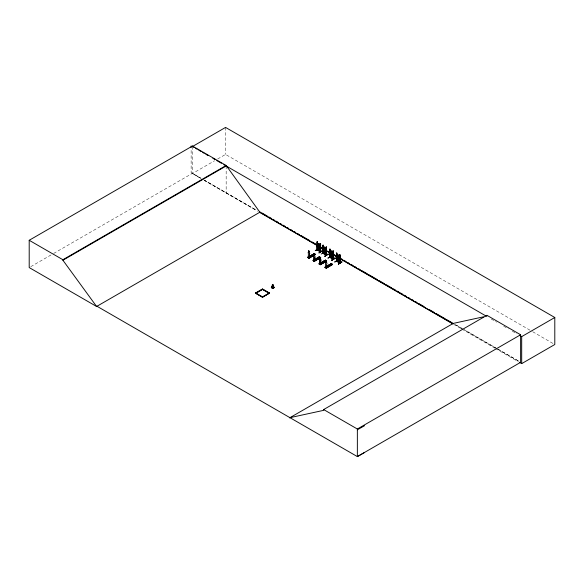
<?xml version="1.0" encoding="UTF-8"?>
<svg xmlns="http://www.w3.org/2000/svg" width="584" height="584" viewBox="0 0 584 584"><rect width="100%" height="100%" fill="white"/><g stroke="black" fill="none" stroke-linecap="round" stroke-linejoin="round"><path stroke-width="0.44" stroke-dasharray="2.92 2.19" d="M30.777 266.662L52.845 253.916M53.633 253.463L192.457 173.309L201.078 178.288M192.457 146.526L192.457 173.536L214.532 160.797M217.679 158.972L225.563 154.424L531.9 331.289M200.962 178.354L191.136 172.703L191.136 148.599M204.108 180.164L255.938 209.97L204.218 180.098M463.426 329.288L454.79 324.317L463.404 329.296M497.196 348.706L464.214 329.734L497.108 348.757M497.977 349.152L519.183 361.35M532.696 331.741L554.8 344.509M491.224 319.017L496.692 322.171M503.722 326.23L508.416 328.938M512.321 331.194L517.008 333.902M497.889 349.203L519.052 361.423M192.457 173.536L201.078 178.514M204.218 180.325L257.77 211.24M453.739 324.383L460.849 328.493M461.645 328.945L494.831 348.108M495.619 348.568L518.534 361.795M226.161 165.98L226.161 192.99M225.563 127.414L225.563 154.424"/><path stroke-width="0.88" d="M309.286 257.456L309.498 254.047A1.102 0.642 59.5 0 0 309.337 252.543L309.323 251.441M309.498 254.047L309.337 257.434L308.403 256.938L308.848 256.938M314.594 254.383L314.601 255.639A1.102 0.642 59.5 0 1 314.812 257.121L314.652 260.5C312.798 260.019 315.09 259.639 313.761 260.201M320.543 263.961L320.755 260.552A1.102 0.642 59.5 0 0 320.594 259.041L320.543 257.814L319.952 257.369M320.755 260.552L320.594 263.932L319.66 263.588L319.959 263.289M326.493 267.392L326.704 263.983A1.102 0.642 59.5 0 0 326.544 262.471L326.544 261.501L326.544 262.471M272.436 287.956C270.976 279.955 276.108 289.562 272.086 287.788L272.67 284.941L272.086 287.788M308.213 257.726L314.389 253.865L308.184 257.712L307.804 257.5L309.155 258.259L315.345 254.31L314.156 253.646L307.958 257.588L307.892 256.967C309.213 255.062 308.155 261.325 308.388 253.419A1.102 0.642 59.5 0 1 308.549 252.098L308.564 251.011M308.914 256.865L308.651 257.048M313.863 254.186L313.863 255.164A1.102 0.642 59.5 0 0 313.696 256.486C312.776 262.099 314.966 259.34 313.674 259.814L313.615 260.639M319.696 263.603L320.156 263.296L319.923 264.275L319.645 259.916A1.102 0.642 59.5 0 1 319.806 258.595L319.806 257.624M320.171 263.362L319.813 263.647L319.645 259.916M326.346 260.997L325.755 260.887L325.755 262.026A1.102 0.642 59.5 0 0 325.587 263.355L325.66 267.063M325.726 266.91L326.098 266.727L325.609 266.859M325.748 267.092C325.726 265.99 325.719 268.348 326.054 266.676M325.565 267.472L325.565 266.684L325.989 266.676M272.728 284.868L271.925 287.54M312.352 255.683L312.163 255.215L311.987 255.683M323.062 262.004L323.609 261.814M323.682 261.771L323.689 262.15M329.558 265.611L329.632 265.202M272.005 287.277L272.677 284.904M308.462 256.916L308.856 256.741M315.024 260.793L314.937 260.274L314.294 261.019L313.301 260.457L313.966 259.887M324.434 247.426L324.054 249.426L324.821 250.529L325.215 249.332L324.47 247.404M331.259 251.368L330.88 253.368L331.646 254.463L332.041 253.273L331.296 251.346M338.034 255.274L337.654 257.281L338.421 258.376L338.815 257.179L338.07 255.252M273.312 287.912L272.75 285.014M314.031 260.807L313.717 260.15M320.142 263.282L319.565 263.282L319.565 264.07M330.909 250.908L330.288 253.566L331.851 255.463L332.617 254.879L332.041 251.587L330.858 250.872L329.675 251.916L329.675 253.631L330.858 256.011L332.055 256.69L333.281 255.624M337.683 254.814L337.063 257.478L338.625 259.376L339.392 258.792L338.815 255.5L337.632 254.785L336.523 255.843M308.513 251.04L309.14 251.069M313.827 254.106L314.484 254.281M331.457 256.084L328.04 257.967M338.085 259.938L334.807 261.873M338.253 259.997L334.778 262.048M317.046 249.908L317.112 249.39L317.389 249.799M316.988 249.872L320.536 251.865L320.302 243.484L320.185 251.704L320.302 247.988M317.47 246.39L317.324 250.061L317.506 249.616M317.506 249.726L320.667 251.383L320.2 251.295M322.886 253.259L326.434 255.266L326.201 246.886L326.273 254.989M323.405 253.018L322.886 252.865L323.237 253.091M322.945 253.317L323.047 245.112L323.281 253.485L323.368 250.689M329.719 257.237C333.238 259.347 335.172 259.172 330.106 257.142M329.997 257.011L330.106 257.427L329.872 249.047L329.748 257.267L332.865 258.697M329.923 257.164L333.384 259.121L333.019 255.332M336.486 260.719L336.698 260.676M339.983 263.121L339.793 254.741L340.034 263.114L336.479 261.128L336.997 260.873M339.676 262.953L339.866 262.45M336.961 255.843L336.647 252.96L336.603 261.041L340.151 263.048L339.64 262.61M329.471 265.559L329.055 265.537M325.595 266.873L326.916 267.654L326.916 267.187L325.507 266.713L325.507 267.501M320.485 246.587L319.375 244.185C317.973 242.44 316.302 244.864 316.995 246.295C317.119 247.893 319.448 250.748 320.485 248.266M316.995 244.608L318.178 243.506L317.572 246.222L318.353 247.682L319.127 248.12L319.893 247.536L319.375 244.185L318.134 243.528M319.317 249.295L320.521 248.244M325.273 252.733L324.054 252.04L322.886 249.667L322.85 247.981L324.069 246.915L325.252 247.623L325.792 250.945L325.025 251.529L324.251 251.091L323.47 249.631L324.069 246.915M326.419 251.711L325.237 252.755L326.419 251.646L326.376 249.988L325.215 247.645M312.433 255.646L311.98 255.317M317.163 258.464L317.74 258.413M329.048 265.326L329.464 265.224M272.889 285.007L273.604 287.708M313.812 255.193L313.812 254.215L314.389 253.865M315.36 254.463L308.761 258.033L309.17 258.259M308.783 258.048L315.119 254.274L315.44 254.558M314.068 261.092L320.587 257.544M314.294 261.223L315.024 260.325M320.412 264.764L326.697 261.055L325.419 260.143L325.726 260.53L319.441 264.216L319.149 263.464L319.879 263.136M319.375 264.114L325.741 260.522M326.471 260.931L325.419 260.238L319.054 263.99L320.426 264.756M325.106 267.428L325.828 266.574M330.726 263.953C333.493 265.859 329.61 263.223 331.457 263.829L325.171 267.53M325.397 267.662L331.595 263.8L325.091 267.37L326.376 268.187L332.639 264.494L331.362 263.574M326.142 268.063L332.544 264.245L326.062 267.961M332.624 264.494L332.471 264.413M326.186 268.085L326.281 267.567L325.098 266.895M317.032 249.923L317.148 241.703L317.47 244.587M317.338 250.083L317.47 241.886M318.922 244.243L319.324 245.93L318.922 247.12L318.163 245.273L318.536 244.024L318.966 244.221M308.498 251.149L308.549 252.098M317.389 249.689L316.988 249.477L317.47 249.58M311.257 255.354C314.418 256.734 309.907 255.602 311.892 254.974L313.075 255.646M312.462 254.646C315.572 256.179 311.111 254.617 313.097 254.361M314.156 253.646L313.52 254.113M307.797 257.493L314.156 253.741L315.345 254.405M307.987 257.391L308.987 257.953L309.717 257.259L309.075 258.099M320.266 251.288L317.17 249.806L320.667 251.777L320.623 243.667M308.914 258.121L315.345 254.31M320.601 251.74L320.149 251.675M322.361 250.609L318.864 252.85M322.514 250.879L319.061 252.952M314.812 257.121L314.601 260.53L313.615 259.851M324.032 252.076L325.252 252.675M324.682 251.974L321.215 254.025M330.106 257.427L330.186 249.229M313.294 260.661L313.207 260.033L313.842 259.654M316.572 258.42C319.733 259.8 315.214 258.668 317.207 258.04L318.389 258.807L317.207 258.04M317.776 257.807L318.411 257.34L319.594 258.099L318.411 257.34M318.835 257.179L319.47 256.712L320.755 257.624L314.156 261.084M313.265 260.654L319.47 256.712M313.119 260.566L313.506 260.793L319.01 257.551M330.858 250.872L332.092 251.529L333.238 253.931L332.092 251.529M320.667 257.529L314.455 261.318L313.112 260.559L319.623 257.011M326.04 254.763L326.39 255.266M333.011 258.909L333.019 250.828L333.376 259.135M324.777 256.048L328.252 253.996L324.952 256.339M333.15 259.187L333.34 251.011M320.543 259.07L320.579 257.946M330.858 256.011L329.712 253.609M331.508 255.916L328.04 258.186M336.698 261.07L336.647 252.96M336.961 257.639L336.88 261.333L336.961 253.142M322.514 261.851C325.675 263.231 321.163 262.099 323.149 261.479L324.339 262.143M323.719 261.143C326.879 262.523 322.368 261.391 324.354 260.771L325.536 261.53L324.354 260.771M324.777 260.515C327.938 261.895 323.426 260.771 325.419 260.143M332.077 256.617L330.873 255.982M319.149 263.464L320.244 264.457L320.879 263.705L320.974 264.224M326.376 260.771L320.017 264.537L320.974 263.756M326.602 260.814L320.171 264.618L326.602 260.902M338.815 255.5L340.056 257.821L338.829 255.463L337.647 254.836M339.924 263.092L340.114 254.923M331.778 260.303L335.245 258.23L331.778 260.281M339.976 259.522L338.829 260.603L337.683 259.865L336.442 257.544L337.632 259.924L338.866 260.581M328.464 265.377L329.099 264.91L330.281 265.669L329.099 264.91M329.668 264.669L330.303 264.202L331.486 264.961L330.303 264.202M325.003 267.421L331.376 263.727M326.186 267.508L326.916 267.187M325.96 267.961L332.318 264.202M340.158 262.632L336.88 261.055L339.676 262.559M341.837 261.836L338.355 264.107L341.874 262.055M341.852 262.012L338.406 264.107M97.032 306.286L96.652 306.512L29.2 267.567L29.2 240.279L192.457 146.022L226.161 165.476L259.865 212.226L317.36 245.419M192.457 146.022L192.457 146.526L225.563 127.414L554.8 317.499L554.8 344.509L521.694 363.62L519.329 362.248M29.2 240.279L62.904 259.734L226.161 165.476M364.504 452.512L357.357 456.586L96.988 306.264L96.601 306.483L62.904 260.238L226.161 165.98M96.601 306.483L260.245 212.007M255.478 293.044L262.501 288.992L269.516 293.044L262.501 297.322L255.478 293.044L262.501 297.095L269.516 293.044M255.478 293.27L262.501 289.219L269.516 293.27M262.501 289.438L255.872 293.27L262.501 296.869L269.129 293.27L262.501 289.438L262.501 288.992M313.732 260.084L314.119 260.019M274.363 287.496L272.867 286.635C276.378 287.16 272.151 289.62 271.253 287.525L272.75 286.598M289.576 417.896L453.221 323.412L483.369 316.856M289.956 417.669L323.66 410.34L323.66 409.559L486.917 315.302L520.621 334.756L520.621 362.328L357.357 456.586L357.357 429.014L520.621 334.756M486.917 316.083L486.538 316.309L223.811 164.622M520.132 335.705L521.694 336.61L554.8 317.499M357.357 429.802L364.504 425.729M323.616 262.106L323.069 261.982M317.112 249.784L317.148 241.703M320.324 251.193L320.667 251.383M320.324 251.587L320.375 251.193M323.01 252.799L323.171 253.463M326.522 247.068L326.558 255.193L323.047 253.215L323.047 245.112M326.164 254.58C329.617 256.405 317.499 250.098 326.346 254.843M326.164 254.974L326.201 246.886M312.265 255.631L311.849 255.529M329.872 257.15L329.872 249.047M325.828 266.968L325.857 266.924M273.684 287.452L272.867 284.861M318.608 248.667L315.294 250.624M318.594 248.689L315.316 250.624M318.835 257.084L320.017 257.756M317.776 257.712L318.959 258.376M329.668 264.574L330.851 265.245M328.464 265.282L329.646 265.954M308.359 257.537L308.724 257.741L308.622 256.902M319.981 264.238L319.616 263.253M192.457 146.526L194.027 147.431M195.596 148.336L197.166 149.241M198.728 150.146L201.078 151.504M202.648 152.409L204.218 153.315M205.787 154.22L208.138 155.578M212.839 158.293L215.189 159.651M216.759 160.556L221.46 163.264M261.822 212.912L267.333 216.095M268.91 217.007L271.275 218.372M272.845 219.277L274.422 220.19M275.998 221.095L278.364 222.46M279.94 223.373L281.51 224.285M283.087 225.19L285.452 226.556M287.029 227.468L288.598 228.373M290.963 229.738L292.54 230.651M294.117 231.556L295.687 232.468M298.052 233.834L299.628 234.739M301.205 235.651L309.87 240.652M312.228 242.017L316.959 244.747M321.682 247.47L323.259 248.382M333.493 254.296L335.07 255.201M340.582 258.383L342.158 259.296M343.735 260.208L346.1 261.574M347.677 262.479L349.247 263.391M350.823 264.296L353.189 265.662M354.765 266.574L356.335 267.479M358.7 268.844L360.277 269.757M361.854 270.662L367.365 273.845M368.942 274.757L377.607 279.758M379.177 280.67L384.695 283.853M386.265 284.758L391.784 287.948M393.353 288.854L395.718 290.219M397.295 291.131L398.872 292.036M400.449 292.949L402.807 294.314M404.384 295.219L405.96 296.132M408.318 297.497L409.895 298.402M411.472 299.315L413.049 300.22M415.414 301.585L416.983 302.497M418.56 303.403L424.072 306.593M429.59 309.776L434.314 312.498M435.89 313.411L445.344 318.864M446.913 319.776L452.432 322.959M320.514 247.236L322.872 248.602M326.025 250.427L329.96 252.697M333.114 254.514L337.048 256.792M339.413 258.157L452.834 323.638M259.347 212.153L317.032 245.455M320.193 247.28L322.565 248.653M326.514 250.93L329.675 252.755M332.836 254.58L336.793 256.865M339.954 258.69L452.95 323.93M323.66 409.559L357.357 429.014M326.098 260.858L326.441 261.274M314.258 253.96L314.586 254.536M308.892 250.923L309.279 251.47M339.691 262.946L339.793 254.741M319.776 257.091L313.528 260.793M314.462 254.025L314.082 253.814M328.281 254.208L324.813 256.252M325.419 260.238L319.156 263.997M308.695 256.829L308.308 256.785L308.308 257.573M272.925 284.89L273.531 287.204M272.816 285.021L272.881 288M521.694 336.61L521.694 363.62M336.486 255.807L336.486 257.551M333.019 250.828L333.019 253.529M323.368 245.287L323.368 247.988M320.879 263.705L320.879 264.077M320.302 243.484L320.302 246.185M314.937 260.274L314.937 260.647M309.622 257.201L309.717 257.726M262.501 296.869L262.501 297.322M191.136 145.92L191.136 147.708M62.904 259.734L62.904 260.238M335.063 257.924L331.581 260.194L335.077 257.953"/></g></svg>
